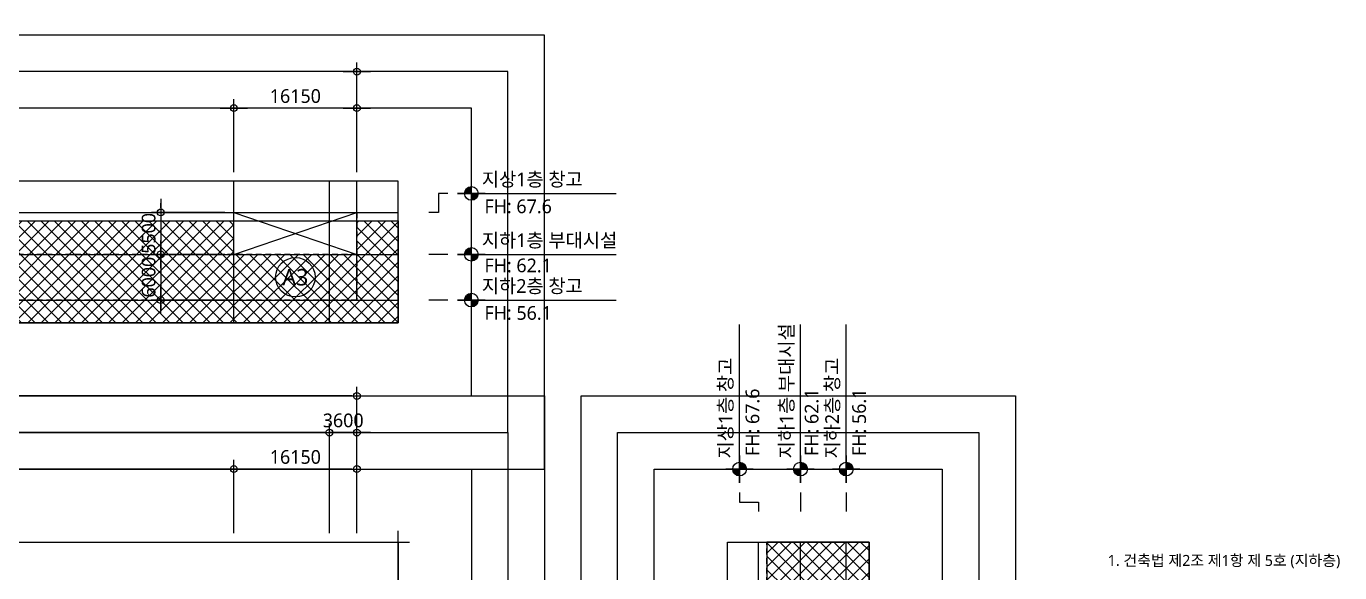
# Model space of a CAD drawing. Header units: millimetres. Extents: x 14000 to 977408, y 8600 to 340156.
# Drawn here: x 296898 to 469282, y 268383 to 340156 of the extents above; entities that cross this region are included whole.
import ezdxf
from ezdxf.enums import TextEntityAlignment as Align

# ---------------------------------------------------------------- set-up
doc = ezdxf.new("R2010")
doc.units = ezdxf.units.MM
doc.header["$LTSCALE"] = 1000
doc.header["$MEASUREMENT"] = 0
doc.header["$PDSIZE"] = -10
doc.linetypes.add('-HID', pattern=[2.5, 1.5, -1])
doc.layers.get('0').update_dxf_attribs({"linetype": 'CONTINUOUS'})
doc.layers.get('Defpoints').update_dxf_attribs({"color": 171, "linetype": 'CONTINUOUS'})
for name, color, linetype in [('AREABOUNDARY', 2, 'CONTINUOUS'), ('cen', 1, 'CONTINUOUS'), ('HAT', 8, 'CONTINUOUS'), ('NDIM', 7, 'CONTINUOUS'), ('SYM', 7, 'CONTINUOUS'), ('TEXT', 3, 'CONTINUOUS'), ('TEXT(AXIS)', 2, 'CONTINUOUS'), ('TEXT(실명)', 3, 'CONTINUOUS'), ('면적산출도(제외면적)', 3, 'CONTINUOUS')]:
    doc.layers.add(name, color=color, linetype=linetype)
doc.styles.add('CGS', font='cgse', dxfattribs={"bigfont": 'cgs'})
doc.styles.add('나눔바른고딕', font='NanumBarunGothic.ttf')
doc.dimstyles.new('NDIM 1200', dxfattribs={"dimscale": 500, "dimtxt": 3, "dimasz": 1, "dimexe": 2, "dimexo": 2, "dimgap": 1, "dimtad": 1, "dimdec": 0, "dimdsep": 46, "dimtxsty": 'CGS', "dimblk": 'DOT0', "dimcen": 1, "dimdle": 8, "dimclrd": 2, "dimclre": 2, "dimclrt": 2, "dimadec": 0, "dimazin": 0, "dimtfac": 1, "dimtdec": 0, "dimtix": 1, "dimtmove": 2, "dimatfit": 3, "dimldrblk": 'DOT0', "dimfxl": 1, "dimtolj": 1, "dimtzin": 0, "dimlwd": -1, "dimlwe": -1, "dimarcsym": 0})
pattern_1 = [(45, (-93106, 565076), (-883.8835, 883.8835), []), (135, (-93106, 565076), (-883.8835, -883.8835), [])]

# ---------------------------------------------------------------- blocks, each defined once
blk = doc.blocks.new('DOT0')
blk.add_line((-3, 0), (3, 0))
at = {"color": 6}
blk.add_circle((0, 0), 0.75, dxfattribs=at)
blk = doc.blocks.new('*D7')
at = {"layer": 'Defpoints', "color": 0, "ltscale": 0.4, "transparency": 16777216}
for p in [(159190, 286800), (159190, 272400), (336690, 272400)]:
    blk.add_point(p, dxfattribs=at)
at = {"layer": 'NDIM', "ltscale": 0.4, "transparency": 16777216}
for p, q in [((159190, 273600), (159190, 288000)), ((336690, 273600), (336690, 288000)), ((336090, 286800), (159790, 286800))]:
    blk.add_line(p, q, dxfattribs=at)
at = {"layer": 'NDIM', "ltscale": 0.4, "transparency": 16777216, "xscale": 600, "yscale": 600, "zscale": 600, "rotation": 180}
blk.add_blockref('DOT0', (159190, 286800), dxfattribs=at)
at = {"layer": 'NDIM', "ltscale": 0.4, "transparency": 16777216, "xscale": 600, "yscale": 600, "zscale": 600}
blk.add_blockref('DOT0', (336690, 286800), dxfattribs=at)
at = {"layer": 'NDIM', "ltscale": 0.4, "transparency": 16777216, "insert": (247940, 288377), "char_height": 1800, "attachment_point": 5, "style": '나눔바른고딕'}
blk.add_mtext('\\A1;177500', dxfattribs=at)
blk = doc.blocks.new('*D8')
at = {"layer": 'Defpoints', "color": 0, "ltscale": 0.4, "transparency": 16777216}
for p in [(336690, 286800), (336690, 272400), (340290, 272400)]:
    blk.add_point(p, dxfattribs=at)
at = {"layer": 'NDIM', "ltscale": 0.4, "transparency": 16777216}
for p, q in [((336690, 273600), (336690, 288000)), ((340290, 273600), (340290, 288000)), ((336090, 286800), (335490, 286800)), ((340290, 286800), (336690, 286800)), ((340890, 286800), (341490, 286800))]:
    blk.add_line(p, q, dxfattribs=at)
at = {"layer": 'NDIM', "ltscale": 0.4, "transparency": 16777216, "xscale": 600, "yscale": 600, "zscale": 600}
blk.add_blockref('DOT0', (336690, 286800), dxfattribs=at)
at = {"layer": 'NDIM', "ltscale": 0.4, "transparency": 16777216, "xscale": 600, "yscale": 600, "zscale": 600, "rotation": 180}
blk.add_blockref('DOT0', (340290, 286800), dxfattribs=at)
at = {"layer": 'NDIM', "ltscale": 0.4, "transparency": 16777216, "insert": (338490, 288379), "char_height": 1800, "attachment_point": 5, "style": '나눔바른고딕'}
blk.add_mtext('\\A1;3600', dxfattribs=at)
blk = doc.blocks.new('*D9')
at = {"layer": 'Defpoints', "color": 0, "ltscale": 0.4, "transparency": 16777216}
for p in [(109540, 291600), (109540, 272400), (340290, 272400)]:
    blk.add_point(p, dxfattribs=at)
at = {"layer": 'NDIM', "ltscale": 0.4, "transparency": 16777216}
for p, q in [((109540, 273600), (109540, 292800)), ((339690, 291600), (110140, 291600)), ((340290, 273600), (340290, 292800))]:
    blk.add_line(p, q, dxfattribs=at)
at = {"layer": 'NDIM', "ltscale": 0.4, "transparency": 16777216, "xscale": 600, "yscale": 600, "zscale": 600, "rotation": 180}
blk.add_blockref('DOT0', (109540, 291600), dxfattribs=at)
at = {"layer": 'NDIM', "ltscale": 0.4, "transparency": 16777216, "xscale": 600, "yscale": 600, "zscale": 600}
blk.add_blockref('DOT0', (340290, 291600), dxfattribs=at)
at = {"layer": 'NDIM', "ltscale": 0.4, "transparency": 16777216, "insert": (224915, 293368), "char_height": 1800, "attachment_point": 5, "style": '나눔바른고딕'}
blk.add_mtext('\\A1;230750 (A 구획)', dxfattribs=at)
blk = doc.blocks.new('A$C19853FC8')
at = {"layer": 'SYM'}
for p, q in [((1800, 0), (1800, 3600)), ((3600, 1800), (0, 1800))]:
    blk.add_line(p, q, dxfattribs=at)
blk.add_circle((1800, 1800), 900, dxfattribs=at)
for points in [[(900, 1800), (1800, 2700), (914, 1959), (1643, 2686)], [(914, 1959), (1643, 2686), (954, 2112), (1492, 2646)], [(954, 2112), (1492, 2646), (1025, 2260), (1346, 2576)], [(1025, 2260), (1346, 2576), (1109, 2378), (1222, 2491)], [(1800, 900), (2700, 1800), (1959, 914), (2686, 1643)], [(1959, 914), (2686, 1643), (2112, 954), (2646, 1492)], [(2112, 954), (2646, 1492), (2260, 1025), (2576, 1346)], [(2260, 1025), (2576, 1346), (2378, 1109), (2491, 1222)]]:
    blk.add_solid(points, dxfattribs=at)
at = {"layer": 'SYM', "linetype": 'Continuous'}
for points in [[(1800, 2700), (1800, 1800), (900, 1800)], [(2700, 1800), (1800, 900), (1800, 1800)]]:
    blk.add_solid(points, dxfattribs=at)
blk = doc.blocks.new('*D33')
at = {"layer": 'Defpoints', "color": 0, "ltscale": 0.4, "transparency": 16777216}
for p in [(159190, 329400), (159190, 319800), (324140, 319800)]:
    blk.add_point(p, dxfattribs=at)
at = {"layer": 'NDIM', "ltscale": 0.4, "transparency": 16777216}
for p, q in [((159190, 321000), (159190, 330600)), ((323540, 329400), (159790, 329400)), ((324140, 321000), (324140, 330600))]:
    blk.add_line(p, q, dxfattribs=at)
at = {"layer": 'NDIM', "ltscale": 0.4, "transparency": 16777216, "xscale": 600, "yscale": 600, "zscale": 600, "rotation": 180}
blk.add_blockref('DOT0', (159190, 329400), dxfattribs=at)
at = {"layer": 'NDIM', "ltscale": 0.4, "transparency": 16777216, "xscale": 600, "yscale": 600, "zscale": 600}
blk.add_blockref('DOT0', (324140, 329400), dxfattribs=at)
at = {"layer": 'NDIM', "ltscale": 0.4, "transparency": 16777216, "insert": (241665, 330979), "char_height": 1800, "attachment_point": 5, "style": '나눔바른고딕'}
blk.add_mtext('\\A1;164950', dxfattribs=at)
blk = doc.blocks.new('*D30')
at = {"layer": 'Defpoints', "color": 0, "ltscale": 0.4, "transparency": 16777216}
for p in [(324140, 329400), (324140, 319800), (340290, 319800)]:
    blk.add_point(p, dxfattribs=at)
at = {"layer": 'NDIM', "ltscale": 0.4, "transparency": 16777216}
for p, q in [((324140, 321000), (324140, 330600)), ((339690, 329400), (324740, 329400)), ((340290, 321000), (340290, 330600))]:
    blk.add_line(p, q, dxfattribs=at)
at = {"layer": 'NDIM', "ltscale": 0.4, "transparency": 16777216, "xscale": 600, "yscale": 600, "zscale": 600, "rotation": 180}
blk.add_blockref('DOT0', (324140, 329400), dxfattribs=at)
at = {"layer": 'NDIM', "ltscale": 0.4, "transparency": 16777216, "xscale": 600, "yscale": 600, "zscale": 600}
blk.add_blockref('DOT0', (340290, 329400), dxfattribs=at)
at = {"layer": 'NDIM', "ltscale": 0.4, "transparency": 16777216, "insert": (332215, 330979), "char_height": 1800, "attachment_point": 5, "style": '나눔바른고딕'}
blk.add_mtext('\\A1;16150', dxfattribs=at)
blk = doc.blocks.new('*D31')
at = {"layer": 'Defpoints', "color": 0, "ltscale": 0.4, "transparency": 16777216}
for p in [(109540, 334200), (109540, 319800), (340290, 319800)]:
    blk.add_point(p, dxfattribs=at)
at = {"layer": 'NDIM', "ltscale": 0.4, "transparency": 16777216}
for p, q in [((109540, 321000), (109540, 335400)), ((340290, 321000), (340290, 335400)), ((339690, 334200), (110140, 334200))]:
    blk.add_line(p, q, dxfattribs=at)
at = {"layer": 'NDIM', "ltscale": 0.4, "transparency": 16777216, "xscale": 600, "yscale": 600, "zscale": 600, "rotation": 180}
blk.add_blockref('DOT0', (109540, 334200), dxfattribs=at)
at = {"layer": 'NDIM', "ltscale": 0.4, "transparency": 16777216, "xscale": 600, "yscale": 600, "zscale": 600}
blk.add_blockref('DOT0', (340290, 334200), dxfattribs=at)
at = {"layer": 'NDIM', "ltscale": 0.4, "transparency": 16777216, "insert": (224915, 335968), "char_height": 1800, "attachment_point": 5, "style": '나눔바른고딕'}
blk.add_mtext('\\A1;230750 (A 구획)', dxfattribs=at)
blk = doc.blocks.new('*D161')
at = {"layer": 'Defpoints', "color": 0, "ltscale": 0.4, "transparency": 16777216}
for p in [(159190, 282000), (159190, 272400), (324140, 272400)]:
    blk.add_point(p, dxfattribs=at)
at = {"layer": 'NDIM', "ltscale": 0.4, "transparency": 16777216}
for p, q in [((159190, 273600), (159190, 283200)), ((324140, 273600), (324140, 283200)), ((323540, 282000), (159790, 282000))]:
    blk.add_line(p, q, dxfattribs=at)
at = {"layer": 'NDIM', "ltscale": 0.4, "transparency": 16777216, "xscale": 600, "yscale": 600, "zscale": 600, "rotation": 180}
blk.add_blockref('DOT0', (159190, 282000), dxfattribs=at)
at = {"layer": 'NDIM', "ltscale": 0.4, "transparency": 16777216, "xscale": 600, "yscale": 600, "zscale": 600}
blk.add_blockref('DOT0', (324140, 282000), dxfattribs=at)
at = {"layer": 'NDIM', "ltscale": 0.4, "transparency": 16777216, "insert": (241665, 283579), "char_height": 1800, "attachment_point": 5, "style": '나눔바른고딕'}
blk.add_mtext('\\A1;164950', dxfattribs=at)
blk = doc.blocks.new('*D162')
at = {"layer": 'Defpoints', "color": 0, "ltscale": 0.4, "transparency": 16777216}
for p in [(324140, 282000), (324140, 272400), (340290, 272400)]:
    blk.add_point(p, dxfattribs=at)
at = {"layer": 'NDIM', "ltscale": 0.4, "transparency": 16777216}
for p, q in [((324140, 273600), (324140, 283200)), ((340290, 273600), (340290, 283200)), ((339690, 282000), (324740, 282000))]:
    blk.add_line(p, q, dxfattribs=at)
at = {"layer": 'NDIM', "ltscale": 0.4, "transparency": 16777216, "xscale": 600, "yscale": 600, "zscale": 600, "rotation": 180}
blk.add_blockref('DOT0', (324140, 282000), dxfattribs=at)
at = {"layer": 'NDIM', "ltscale": 0.4, "transparency": 16777216, "xscale": 600, "yscale": 600, "zscale": 600}
blk.add_blockref('DOT0', (340290, 282000), dxfattribs=at)
at = {"layer": 'NDIM', "ltscale": 0.4, "transparency": 16777216, "insert": (332215, 283579), "char_height": 1800, "attachment_point": 5, "style": '나눔바른고딕'}
blk.add_mtext('\\A1;16150', dxfattribs=at)
blk = doc.blocks.new('*D163')
at = {"layer": 'Defpoints', "color": 0, "ltscale": 0.4, "transparency": 16777216}
for p in [(324140, 315700), (314540, 310200), (324140, 310200)]:
    blk.add_point(p, dxfattribs=at)
at = {"layer": 'NDIM', "ltscale": 0.4, "transparency": 16777216}
for p, q in [((322940, 315700), (313340, 315700)), ((314540, 316300), (314540, 316900)), ((314540, 315700), (314540, 310200)), ((322940, 310200), (313340, 310200)), ((314540, 309600), (314540, 309000))]:
    blk.add_line(p, q, dxfattribs=at)
at = {"layer": 'NDIM', "ltscale": 0.4, "transparency": 16777216, "xscale": 600, "yscale": 600, "zscale": 600}
for p, rotation in [((314540, 315700), 270), ((314540, 310200), 90)]:
    blk.add_blockref('DOT0', p, dxfattribs=dict(at, rotation=rotation))
at = {"layer": 'NDIM', "ltscale": 0.4, "transparency": 16777216, "insert": (312963, 312950), "char_height": 1800, "attachment_point": 5, "rotation": 90, "style": '나눔바른고딕'}
blk.add_mtext('\\A1;5500', dxfattribs=at)
blk = doc.blocks.new('*D164')
at = {"layer": 'Defpoints', "color": 0, "ltscale": 0.4, "transparency": 16777216}
for p in [(324140, 310200), (314540, 304200), (324140, 304200)]:
    blk.add_point(p, dxfattribs=at)
at = {"layer": 'NDIM', "ltscale": 0.4, "transparency": 16777216}
for p, q in [((314540, 310800), (314540, 311400)), ((322940, 310200), (313340, 310200)), ((314540, 310200), (314540, 304200)), ((322940, 304200), (313340, 304200)), ((314540, 303600), (314540, 303000))]:
    blk.add_line(p, q, dxfattribs=at)
at = {"layer": 'NDIM', "ltscale": 0.4, "transparency": 16777216, "xscale": 600, "yscale": 600, "zscale": 600}
for p, rotation in [((314540, 310200), 270), ((314540, 304200), 90)]:
    blk.add_blockref('DOT0', p, dxfattribs=dict(at, rotation=rotation))
at = {"layer": 'NDIM', "ltscale": 0.4, "transparency": 16777216, "insert": (312961, 307200), "char_height": 1800, "attachment_point": 5, "rotation": 90, "style": '나눔바른고딕'}
blk.add_mtext('\\A1;6000', dxfattribs=at)

msp = doc.modelspace()

# ---------------------------------------------------------------- hatches: boundary and pattern name
at = {"layer": 'HAT', "ltscale": 0.1}
h = msp.add_hatch(dxfattribs=at)
h.set_pattern_fill('ANSI37', color=256, scale=10000)
h.set_pattern_definition(pattern_1)
h.paths.add_polyline_path([(340290, 314600), (340290, 310200), (324140, 310200), (324140, 314600), (104290, 314600), (104290, 301200), (345710, 301200), (345710, 314600)])
h = msp.add_hatch(dxfattribs=at)
h.set_pattern_fill('ANSI37', color=256, scale=10000)
h.set_pattern_definition(pattern_1)
h.paths.add_polyline_path([(398510, 153187.2), (394110, 153187.2), (394110, 145797.7), (407510, 145797.7), (407510, 272400), (394110, 272400), (394110, 266537.2), (398510, 266537.2)])

# ---------------------------------------------------------------- linework, layer by layer
at = {"layer": 'AREABOUNDARY', "ltscale": 0.1}
msp.add_lwpolyline([(109540, 319800), (109540, 304200), (340290, 304200), (340290, 319800)], dxfattribs=at)
at = {"layer": 'AREABOUNDARY', "linetype": '-HID', "ltscale": 0.5}
for points in [[(159190, 304200), (109540, 304200), (109540, 313550), (159190, 313550), (159190, 315700), (340290, 315700), (340290, 304200)], [(159190, 315700), (340290, 315700), (340290, 310200), (159190, 310200)]]:
    msp.add_lwpolyline(points, close=True, dxfattribs=at)
at = {"layer": 'cen', "ltscale": 5}
for p, q in [((324140, 301200), (324140, 319800)), ((336690, 301200), (336690, 319800)), ((104290, 315700), (345710, 315700)), ((104290, 310200), (345710, 310200)), ((104290, 304200), (345710, 304200)), ((393010, 145797.7), (393010, 272400)), ((398510, 145797.7), (398510, 272400)), ((404510, 145797.7), (404510, 272400))]:
    msp.add_line(p, q, dxfattribs=at)
at = {"layer": 'Defpoints', "ltscale": 0.1}
for points in [[(364910, 339000), (85090, 339000), (85090, 282000), (364910, 282000)], [(360110, 334200), (89890, 334200), (89890, 286800), (360110, 286800)], [(355310, 329400), (94690, 329400), (94690, 291600), (355310, 291600)], [(345710, 319800), (104290, 319800), (104290, 301200), (345710, 301200)], [(85090, 291600), (364910, 291600), (364910, 126597.7), (85090, 126597.7)], [(369710, 291600), (426710, 291600), (426710, 126597.7), (369710, 126597.7)], [(89890, 286800), (360110, 286800), (360110, 131397.7), (89890, 131397.7)], [(374510, 286800), (421910, 286800), (421910, 131397.7), (374510, 131397.7)], [(94690, 282000), (355310, 282000), (355310, 136197.7), (94690, 136197.7)], [(379310, 282000), (417110, 282000), (417110, 136197.7), (379310, 136197.7)], [(345710, 145797.7), (104290, 145797.7), (104290, 272400), (345710, 272400)], [(104290, 272400), (345710, 272400), (345710, 145797.7), (104290, 145797.7)], [(388910, 272400), (407510, 272400), (407510, 145797.7), (388910, 145797.7)]]:
    msp.add_lwpolyline(points, close=True, dxfattribs=at)
at = {"layer": 'HAT', "ltscale": 0.1}
for p, q in [((324140, 310200), (340290, 315700)), ((324140, 315700), (340290, 310200))]:
    msp.add_line(p, q, dxfattribs=at)
for points in [[(104290, 314600), (345710, 314600), (345710, 301200), (104290, 301200)], [(394110, 145797.7), (407510, 145797.7), (407510, 272400), (394110, 272400)]]:
    msp.add_lwpolyline(points, close=True, dxfattribs=at)
at = {"layer": 'SYM', "ltscale": 1000}
for p, q in [((353510, 318200), (374310, 318200)), ((350983.6, 315700), (349720.5, 315700)), ((352246.8, 310200), (349720.5, 310200)), ((353510, 310200), (374310, 310200)), ((352246.8, 304200), (349720.5, 304200)), ((353510, 304200), (374310, 304200)), ((390510, 280200), (390510, 301000)), ((398510, 280200), (398510, 301000)), ((404510, 280200), (404510, 301000)), ((393010, 277673.7), (393010, 276410.5)), ((398510, 278936.8), (398510, 276410.5)), ((404510, 278936.8), (404510, 276410.5))]:
    msp.add_line(p, q, dxfattribs=at)
for points in [[(352246.8, 318200), (350983.6, 318200), (350983.6, 315700)], [(390510, 278936.8), (390510, 277673.7), (393010, 277673.7)]]:
    msp.add_lwpolyline(points, dxfattribs=at)
at = {"layer": 'SYM', "ltscale": 0.1}
for points in [[(102790, 272400), (224460, 272400), (224190, 273500), (225810, 271300), (225540, 272400), (347210, 272400)], [(345710, 144297.7), (345710, 208558.8), (344610, 208288.8), (346810, 209908.8), (345710, 209638.8), (345710, 273900)]]:
    msp.add_lwpolyline(points, dxfattribs=at)
msp.add_circle((332215, 307200), 2592, dxfattribs=at)
at = {"layer": '면적산출도(제외면적)', "linetype": '-HID', "ltscale": 0.5}
for p, q in [((104290, 314600), (345710, 314600)), ((394110, 145797.7), (394110, 272400))]:
    msp.add_line(p, q, dxfattribs=at)

# ---------------------------------------------------------------- block references
at = {"ltscale": 1000}
for p in [(353510, 316400), (353510, 308400), (353510, 302400)]:
    msp.add_blockref('A$C19853FC8', p, dxfattribs=at)
at = {"ltscale": 1000, "rotation": 90}
for p in [(392309.9, 280200), (400309.9, 280200), (406309.9, 280200)]:
    msp.add_blockref('A$C19853FC8', p, dxfattribs=at)

# ---------------------------------------------------------------- texts
at = {"layer": 'TEXT', "style": '나눔바른고딕'}
msp.add_text('1. 건축법 제2조 제1항 제 5호 (지하층)', height=1440, dxfattribs=at).set_placement((438826.8, 270000), align=Align.MIDDLE_LEFT)
at = {"layer": 'TEXT(AXIS)', "style": '나눔바른고딕'}
for s, p in [('지상1층 창고', (356691.2, 319144.9)), ('FH: 67.6', (357033.1, 315604.9)), ('지하1층 부대시설', (356691.2, 311144.9)), ('FH: 62.1', (357033.1, 307841.9)), ('지하2층 창고', (356691.2, 305144.9)), ('FH: 56.1', (357033.1, 301604.9))]:
    msp.add_text(s, height=1800, dxfattribs=at).set_placement(p)
for s, p in [('지하1층 부대시설', (397565.1, 283381.2)), ('지상1층 창고', (389565.1, 283381.2)), ('지하2층 창고', (403565.1, 283381.2)), ('FH: 67.6', (393105, 283723.1)), ('FH: 62.1', (400868, 283723.1)), ('FH: 56.1', (407105, 283723.1))]:
    msp.add_text(s, height=1800, rotation=90, dxfattribs=at).set_placement(p)
at = {"layer": 'TEXT(실명)', "style": '나눔바른고딕'}
msp.add_text('A3', height=2160, dxfattribs=at).set_placement((332215, 307200), align=Align.MIDDLE_CENTER)

# ---------------------------------------------------------------- dimensions: what is measured, and where the dimension line sits
at = {"layer": 'NDIM', "ltscale": 0.4}
for base, p1, p2, picture, middle in [((109540, 334200), (340290, 319800), (109540, 319800), '*D31', (224915, 335968.4)), ((109540, 291600), (340290, 272400), (109540, 272400), '*D9', (224915, 293368.4))]:
    dim = msp.add_linear_dim(base=base, p1=p1, p2=p2, angle=180, text='<> (A 구획)', dimstyle='NDIM 1200', override={"dimscale": 600, "dimtxsty": '나눔바른고딕', "dimclrd": 256, "dimclre": 256, "dimclrt": 256}, dxfattribs=at)
    dim.commit()
    dim.dimension.update_dxf_attribs({"geometry": picture, "text_midpoint": middle})
for base, p1, p2, angle, picture, middle in [((159190, 329400), (324140, 319800), (159190, 319800), 180, '*D33', (241665, 330978.6)), ((324140, 329400), (340290, 319800), (324140, 319800), 180, '*D30', (332215, 330978.6)), ((314540, 310200), (324140, 315700), (324140, 310200), 90, '*D163', (312962.7, 312950)), ((314540, 304200), (324140, 310200), (324140, 304200), 90, '*D164', (312961.4, 307200)), ((159190, 286800), (336690, 272400), (159190, 272400), 180, '*D7', (247940, 288377.4)), ((336690, 286800), (340290, 272400), (336690, 272400), 180, '*D8', (338490, 288378.6)), ((159190, 282000), (324140, 272400), (159190, 272400), 180, '*D161', (241665, 283578.6)), ((324140, 282000), (340290, 272400), (324140, 272400), 180, '*D162', (332215, 283578.6))]:
    dim = msp.add_linear_dim(base=base, p1=p1, p2=p2, angle=angle, dimstyle='NDIM 1200', override={"dimscale": 600, "dimtxsty": '나눔바른고딕', "dimclrd": 256, "dimclre": 256, "dimclrt": 256}, dxfattribs=at)
    dim.commit()
    dim.dimension.update_dxf_attribs({"geometry": picture, "text_midpoint": middle})

doc.saveas('drawing.dxf')
